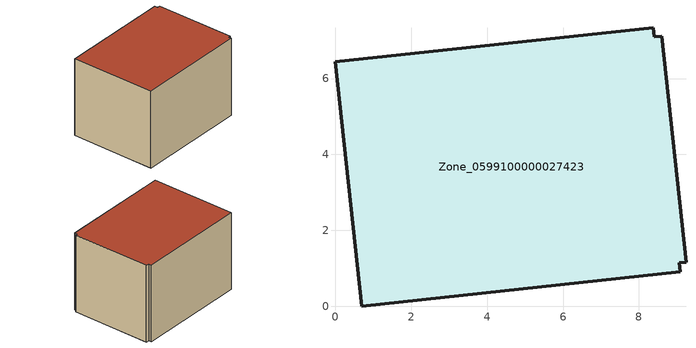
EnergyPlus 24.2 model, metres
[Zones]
Zone_0599100000027423
 floor ground (C_G): 9.24,1.16 9.07,1.14 9.09,0.9 0.69,0 0,6.44 8.37,7.34 8.4,7.1 8.61,7.12 z3.26
 wall outside (C_F): 0.69,0 9.09,0.9 9.07,1.14 9.24,1.16 8.61,7.12 8.4,7.1 8.37,7.34 0,6.44 0.69,0 z3.26:9.22
 roof outside (C_R): 9.07,1.14 9.24,1.16 8.61,7.12 8.4,7.1 8.37,7.34 0,6.44 0.69,0 9.09,0.9 z9.22
[BUILDING]
Pand.0599100000027423: North Axis=0; Terrain=City; Loads Convergence Tolerance Value=0.04; Temperature Convergence Tolerance Value=0.4; Solar Distribution=FullExterior; Maximum Number of Warmup Days=25; Minimum Number of Warmup Days=1
[Site:Location]
Rotterdam.The.Hague.AP_ZH_NLD Design_Conditions: Latitude=51.96; Longitude=4.45; Time Zone=1; Elevation=-4.5
[SITE:GROUNDTEMPERATURE:BUILDINGSURFACE]
18, 18, 18, 18, 18, 18, 18, 18, 18, 18, 18, 18
[MATERIAL] Thermal Absorptance=0.9; Solar Absorptance=0.7; Visible Absorptance=0.7
Name | Roughness | Thickness | Conductivity | Density | Specific Heat
G.TC.1946-1964 | MediumSmooth | 0.15 | 1 | 540 | 1210
F.TC.1946-1964 | Rough | 0.3 | 0.857143 | 1920 | 840
R.TC.1946-1964 | MediumRough | 0.2 | 0.235294 | 1500 | 1000
[CONSTRUCTION]
C_G: G.TC.1946-1964
C_F: F.TC.1946-1964
C_R: R.TC.1946-1964
[ZONE]
Zone_0599100000027423: Type=1; Multiplier=1; Ceiling Height=Autocalculate; Volume=Autocalculate; Floor Area=autocalculate; Part of Total Floor Area=Yes
[ZONEINFILTRATION:DESIGNFLOWRATE]
Infil_Zone_0599100000027423: Zone or ZoneList or Space or SpaceList=Zone_0599100000027423; Schedule=AlwaysOn; Design Flow Rate Calculation Method=Flow/Area; Flow Rate per Floor Area=0.003; Constant Term Coefficient=1; Temperature Term Coefficient=0; Velocity Term Coefficient=0; Velocity Squared Term Coefficient=0
[HVACTEMPLATE:ZONE:IDEALLOADSAIRSYSTEM]
Zone_0599100000027423: Maximum Heating Supply Air Temperature=50; Minimum Cooling Supply Air Temperature=13; Maximum Heating Supply Air Humidity Ratio=0.0156; Minimum Cooling Supply Air Humidity Ratio=0.0077; Heating Limit=NoLimit; Cooling Limit=NoLimit; Dehumidification Control Type=ConstantSensibleHeatRatio; Cooling Sensible Heat Ratio=0.7; Dehumidification Setpoint=60; Humidification Control Type=None; Humidification Setpoint=30; Outdoor Air Method=None; Outdoor Air Flow Rate per Person=0.00944; Outdoor Air Flow Rate per Zone Floor Area=0; Outdoor Air Flow Rate per Zone=0; Demand Controlled Ventilation Type=None; Outdoor Air Economizer Type=NoEconomizer; Heat Recovery Type=None; Sensible Heat Recovery Effectiveness=0.7; Latent Heat Recovery Effectiveness=0.65
[ZONECONTROL:THERMOSTAT]
ThermostatControl_Zone_0599100000027423: Zone or ZoneList=Zone_0599100000027423; Control Type Schedule=DualSetpointControlType; Control 1=Thermostat_Zone_0599100000027423; Temperature Difference Between Cutout And Setpoint=0
[THERMOSTATSETPOINT:DUALSETPOINT]
Thermostat_Zone_0599100000027423: Heating Setpoint Temperature Schedule=HeatingSetpoint_Zone_0599100000027423; Cooling Setpoint Temperature Schedule=CoolingSetpoint_Zone_0599100000027423
[SCHEDULE:COMPACT]
HeatingSetpoint_Zone_0599100000027423: Through: 12/31, For: AllDays, Until: 24:00, 21
CoolingSetpoint_Zone_0599100000027423: Through: 12/31, For: AllDays, Until: 24:00, 24
DualSetpointControlType: Through: 12/31, For: AllDays, Until: 24:00, 4
AlwaysOn: Through: 12/31, For: AllDays, Until: 24:00, 1
